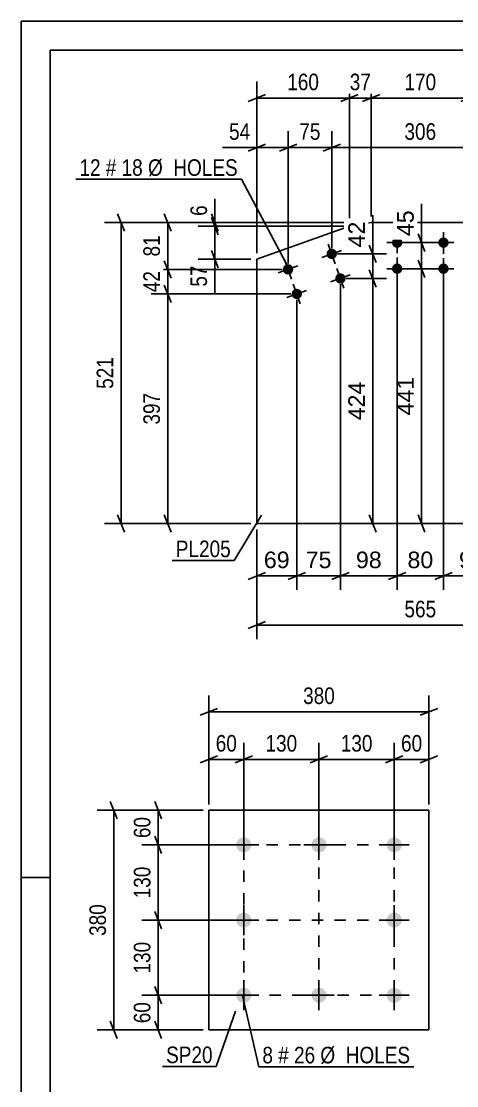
# Model space of a CAD drawing. Header units: millimetres. Extents: x 0 to 420, y 0 to 297.
# Drawn here: x 0 to 75.2, y 113 to 297 of the extents above; entities that cross this region are included whole.
import ezdxf

# ---------------------------------------------------------------- set-up
doc = ezdxf.new("R2010")
doc.units = ezdxf.units.MM
doc.linetypes.add('DXK_LINE_DOT2', pattern=[3.9198, 1.9599, -1.9599])
doc.styles.add('Arial', font='ARIAL.TTF', dxfattribs={"height": 0.2})
doc.styles.add('Arial Narrow', font='ARIALN.TTF', dxfattribs={"height": 0.2})

# ---------------------------------------------------------------- blocks, each defined once
blk = doc.blocks.new('Unknown-318887154-1115')
at = {"color": 5, "linetype": 'Continuous'}
for p, q in [((420, 297), (0, 297)), ((0, 297), (0, 0)), ((0, 292), (0, 297)), ((415, 292), (5, 292)), ((5, 292), (5, 5)), ((5, 149), (0, 149))]:
    blk.add_line(p, q, dxfattribs=at)
blk = doc.blocks.new('Part-318887154-2329 - 2313')
at = {"color": 2, "linetype": 'Continuous'}
for p, q in [((32.41, 160.62), (32.41, 122.62)), ((32.41, 160.62), (70.41, 160.62)), ((70.41, 160.62), (70.41, 122.62)), ((32.41, 122.62), (70.41, 122.62))]:
    blk.add_line(p, q, dxfattribs=at)
blk = doc.blocks.new('Bolt-318887154-2362 - 2313')
at = {"linetype": 'Continuous'}
for points in [[(38.41, 155.92, -1), (38.41, 153.32, -1)], [(51.41, 155.92, -1), (51.41, 153.32, -1)], [(64.41, 155.92, -1), (64.41, 153.32, -1)], [(38.41, 142.92, -1), (38.41, 140.32, -1)], [(64.41, 142.92, -1), (64.41, 140.32, -1)], [(38.41, 129.92, -1), (38.41, 127.32, -1)], [(51.41, 129.92, -1), (51.41, 127.32, -1)], [(64.41, 129.92, -1), (64.41, 127.32, -1)]]:
    blk.add_hatch(color=1, dxfattribs=at).paths.add_polyline_path(points)
at = {"color": 1, "linetype": 'Continuous'}
for p, q in [((38.41, 157.22), (38.41, 152.02)), ((51.41, 157.22), (51.41, 152.02)), ((64.41, 157.22), (64.41, 152.02)), ((35.81, 154.62), (41.01, 154.62)), ((48.81, 154.62), (54.01, 154.62)), ((61.81, 154.62), (67.01, 154.62)), ((38.41, 144.22), (38.41, 139.02)), ((64.41, 144.22), (64.41, 139.02)), ((35.81, 141.62), (41.01, 141.62)), ((61.81, 141.62), (67.01, 141.62)), ((38.41, 131.22), (38.41, 126.02)), ((51.41, 131.22), (51.41, 126.02)), ((64.41, 131.22), (64.41, 126.02)), ((35.81, 128.62), (41.01, 128.62)), ((48.81, 128.62), (54.01, 128.62)), ((61.81, 128.62), (67.01, 128.62))]:
    blk.add_line(p, q, dxfattribs=at)
blk = doc.blocks.new('Bolt-318887154-2851 - 2845')
at = {"linetype": 'Continuous'}
for points in [[(54.46, 257.09, -1), (52.76, 256.48, -1)], [(46.92, 254.41, -1), (45.22, 253.81, -1)], [(55.96, 252.84, -1), (54.27, 252.24, -1)], [(48.42, 250.17, -1), (46.73, 249.57, -1)]]:
    blk.add_hatch(color=1, dxfattribs=at).paths.add_polyline_path(points)
at = {"color": 1, "linetype": 'Continuous'}
for p, q in [((53.01, 258.48), (54.21, 255.09)), ((45.47, 255.81), (46.67, 252.41)), ((51.91, 256.18), (55.31, 257.39)), ((44.37, 253.51), (47.77, 254.71)), ((54.51, 254.24), (55.72, 250.85)), ((53.42, 251.94), (56.81, 253.15)), ((45.88, 249.27), (49.27, 250.47)), ((46.97, 251.57), (48.18, 248.17))]:
    blk.add_line(p, q, dxfattribs=at)
blk = doc.blocks.new('Bolt-318887154-2856 - 2845')
at = {"linetype": 'Continuous'}
for points in [[(65.81, 258.73, -1), (64.01, 258.73, -1)], [(73.81, 258.73, -1), (72.01, 258.73, -1)], [(65.81, 254.23, -1), (64.01, 254.23, -1)], [(73.81, 254.23, -1), (72.01, 254.23, -1)]]:
    blk.add_hatch(color=1, dxfattribs=at).paths.add_polyline_path(points)
at = {"color": 1, "linetype": 'Continuous'}
for p, q in [((64.91, 260.53), (64.91, 256.93)), ((72.91, 260.53), (72.91, 256.93)), ((63.11, 258.73), (66.71, 258.73)), ((71.11, 258.73), (74.71, 258.73)), ((64.91, 256.03), (64.91, 252.43)), ((72.91, 256.03), (72.91, 252.43)), ((63.11, 254.23), (66.71, 254.23)), ((71.11, 254.23), (74.71, 254.23))]:
    blk.add_line(p, q, dxfattribs=at)
blk = doc.blocks.new('Part-318887154-2876 - 2845')
at = {"color": 2, "linetype": 'Continuous'}
for p, q in [((56.68, 261.59), (40.66, 255.9)), ((60.41, 262.23), (56.68, 261.59)), ((77.41, 262.23), (60.41, 262.23)), ((81.15, 261.59), (77.41, 262.23)), ((97.17, 255.91), (81.15, 261.59)), ((40.66, 255.9), (40.66, 210.17)), ((97.17, 210.17), (97.17, 255.91)), ((40.66, 210.17), (97.17, 210.17))]:
    blk.add_line(p, q, dxfattribs=at)
blk = doc.blocks.new('Rectangle-318887154-2449 - 2313')
at = {"color": 1, "linetype": 'DXK_LINE_DOT2'}
blk.add_lwpolyline([(38.41, 154.62), (64.41, 154.62), (64.41, 128.62), (38.41, 128.62), (38.41, 154.62)], close=True, dxfattribs=at)
blk = doc.blocks.new('Rectangle-318887154-3198 - 2845')
at = {"color": 1, "linetype": 'DXK_LINE_DOT2'}
blk.add_lwpolyline([(64.91, 258.73), (72.91, 258.73), (72.91, 254.23), (64.91, 254.23), (64.91, 258.73)], close=True, dxfattribs=at)
blk = doc.blocks.new('Line-318887154-2435 - 2313')
at = {"color": 1, "linetype": 'DXK_LINE_DOT2'}
blk.add_line((51.41, 154.62), (51.41, 128.62), dxfattribs=at)
blk = doc.blocks.new('Line-318887154-2442 - 2313')
at = {"color": 1, "linetype": 'DXK_LINE_DOT2'}
blk.add_line((38.41, 141.62), (64.41, 141.62), dxfattribs=at)
blk = doc.blocks.new('StraightDimension-318887154-2389 - 2313')
at = {"color": 7, "linetype": 'Continuous'}
for p, q in [((32.41, 161.62), (32.41, 172.25)), ((38.41, 155.62), (38.41, 172.25)), ((30.91, 168.8), (33.91, 170)), ((32.41, 169.4), (38.41, 169.4)), ((39.91, 170), (36.91, 168.8))]:
    blk.add_line(p, q, dxfattribs=at)
at = {"color": 0}
blk.add_wipeout([(37.84, 170.15), (37.84, 174.35), (32.98, 174.35), (32.98, 170.15)], dxfattribs=at)
at = {"color": 3, "style": 'Arial Narrow'}
blk.add_text('60', height=2.863, dxfattribs=at).set_placement((33.58, 170.75))
blk = doc.blocks.new('StraightDimension-318887154-3812 - 2313')
at = {"color": 7, "linetype": 'Continuous'}
for p, q in [((24.24, 140.12), (23.04, 143.12)), ((37.41, 141.62), (20.79, 141.62)), ((23.64, 128.62), (23.64, 141.62)), ((23.04, 130.12), (24.24, 127.12)), ((37.41, 128.62), (20.79, 128.62))]:
    blk.add_line(p, q, dxfattribs=at)
at = {"color": 0}
blk.add_wipeout([(22.89, 138.46), (18.69, 138.46), (18.69, 131.78), (22.89, 131.78)], dxfattribs=at)
at = {"color": 3, "style": 'Arial Narrow'}
blk.add_text('130', height=2.863, rotation=90.0002, dxfattribs=at).set_placement((22.29, 132.38))
blk = doc.blocks.new('StraightDimension-318887154-2364 - 2313')
at = {"color": 7, "linetype": 'Continuous'}
for p, q in [((32.41, 161.62), (32.41, 180.47)), ((70.41, 161.62), (70.41, 180.47)), ((33.91, 178.22), (30.91, 177.02)), ((32.41, 177.62), (70.41, 177.62)), ((68.91, 177.02), (71.91, 178.22))]:
    blk.add_line(p, q, dxfattribs=at)
at = {"color": 0}
blk.add_wipeout([(54.75, 178.37), (54.75, 182.57), (48.07, 182.57), (48.07, 178.37)], dxfattribs=at)
at = {"color": 3, "style": 'Arial Narrow'}
blk.add_text('380', height=2.863, dxfattribs=at).set_placement((48.67, 178.97))
blk = doc.blocks.new('StraightDimension-318887154-2379 - 2313')
at = {"color": 7, "linetype": 'Continuous'}
for p, q in [((64.41, 155.62), (64.41, 172.25)), ((70.41, 161.62), (70.41, 172.25)), ((62.91, 168.8), (65.91, 170)), ((64.41, 169.4), (70.41, 169.4)), ((71.91, 170), (68.91, 168.8))]:
    blk.add_line(p, q, dxfattribs=at)
at = {"color": 0}
blk.add_wipeout([(69.84, 170.15), (69.84, 174.35), (64.98, 174.35), (64.98, 170.15)], dxfattribs=at)
at = {"color": 3, "style": 'Arial Narrow'}
blk.add_text('60', height=2.863, dxfattribs=at).set_placement((65.58, 170.75))
blk = doc.blocks.new('StraightDimension-318887154-2400 - 2313')
at = {"color": 7, "linetype": 'Continuous'}
for p, q in [((16.57, 159.12), (15.37, 162.12)), ((31.41, 160.62), (13.12, 160.62)), ((15.97, 122.62), (15.97, 160.62)), ((15.37, 124.12), (16.57, 121.12)), ((31.41, 122.62), (13.12, 122.62))]:
    blk.add_line(p, q, dxfattribs=at)
at = {"color": 0}
blk.add_wipeout([(15.22, 144.96), (11.02, 144.96), (11.02, 138.28), (15.22, 138.28)], dxfattribs=at)
at = {"color": 3, "style": 'Arial Narrow'}
blk.add_text('380', height=2.863, rotation=90.0002, dxfattribs=at).set_placement((14.62, 138.88))
blk = doc.blocks.new('StraightDimension-318887154-2415 - 2313')
at = {"color": 7, "linetype": 'Continuous'}
for p, q in [((23.04, 162.12), (24.24, 159.12)), ((31.41, 160.62), (20.79, 160.62)), ((23.64, 154.62), (23.64, 160.62)), ((37.41, 154.62), (20.79, 154.62)), ((24.24, 153.12), (23.04, 156.12))]:
    blk.add_line(p, q, dxfattribs=at)
at = {"color": 0}
blk.add_wipeout([(22.89, 160.05), (18.69, 160.05), (18.69, 155.19), (22.89, 155.19)], dxfattribs=at)
at = {"color": 3, "style": 'Arial Narrow'}
blk.add_text('60', height=2.863, rotation=90.0002, dxfattribs=at).set_placement((22.29, 155.79))
blk = doc.blocks.new('StraightDimension-318887154-2425 - 2313')
at = {"color": 7, "linetype": 'Continuous'}
for p, q in [((23.04, 130.12), (24.24, 127.12)), ((37.41, 128.62), (20.79, 128.62)), ((23.64, 122.62), (23.64, 128.62)), ((24.24, 121.12), (23.04, 124.12)), ((31.41, 122.62), (20.79, 122.62))]:
    blk.add_line(p, q, dxfattribs=at)
at = {"color": 0}
blk.add_wipeout([(22.89, 128.05), (18.69, 128.05), (18.69, 123.19), (22.89, 123.19)], dxfattribs=at)
at = {"color": 3, "style": 'Arial Narrow'}
blk.add_text('60', height=2.863, rotation=90.0002, dxfattribs=at).set_placement((22.29, 123.79))
blk = doc.blocks.new('StraightDimension-318887154-3790 - 2313')
at = {"color": 7, "linetype": 'Continuous'}
for p, q in [((38.41, 155.62), (38.41, 172.25)), ((51.41, 155.62), (51.41, 172.25)), ((39.91, 170), (36.91, 168.8)), ((38.41, 169.4), (51.41, 169.4)), ((49.91, 168.8), (52.91, 170))]:
    blk.add_line(p, q, dxfattribs=at)
at = {"color": 0}
blk.add_wipeout([(48.25, 170.15), (48.25, 174.35), (41.57, 174.35), (41.57, 170.15)], dxfattribs=at)
at = {"color": 3, "style": 'Arial Narrow'}
blk.add_text('130', height=2.863, dxfattribs=at).set_placement((42.17, 170.75))
blk = doc.blocks.new('StraightDimension-318887154-3792 - 2313')
at = {"color": 7, "linetype": 'Continuous'}
for p, q in [((51.41, 155.62), (51.41, 172.25)), ((64.41, 155.62), (64.41, 172.25)), ((52.91, 170), (49.91, 168.8)), ((51.41, 169.4), (64.41, 169.4)), ((62.91, 168.8), (65.91, 170))]:
    blk.add_line(p, q, dxfattribs=at)
at = {"color": 0}
blk.add_wipeout([(61.25, 170.15), (61.25, 174.35), (54.57, 174.35), (54.57, 170.15)], dxfattribs=at)
at = {"color": 3, "style": 'Arial Narrow'}
blk.add_text('130', height=2.863, dxfattribs=at).set_placement((55.17, 170.75))
blk = doc.blocks.new('StraightDimension-318887154-3814 - 2313')
at = {"color": 7, "linetype": 'Continuous'}
for p, q in [((37.41, 154.62), (20.79, 154.62)), ((24.24, 153.12), (23.04, 156.12)), ((23.64, 141.62), (23.64, 154.62)), ((23.04, 143.12), (24.24, 140.12)), ((37.41, 141.62), (20.79, 141.62))]:
    blk.add_line(p, q, dxfattribs=at)
at = {"color": 0}
blk.add_wipeout([(22.89, 151.46), (18.69, 151.46), (18.69, 144.78), (22.89, 144.78)], dxfattribs=at)
at = {"color": 3, "style": 'Arial Narrow'}
blk.add_text('130', height=2.863, rotation=90.0002, dxfattribs=at).set_placement((22.29, 145.38))
blk = doc.blocks.new('StraightDimension-318887154-3088 - 2845')
at = {"color": 7, "linetype": 'Continuous'}
for p, q in [((64.91, 253.23), (64.91, 198.71)), ((55.11, 251.54), (55.11, 198.71)), ((53.61, 200.51), (56.61, 201.71)), ((55.11, 201.11), (64.91, 201.11)), ((66.41, 201.71), (63.41, 200.51))]:
    blk.add_line(p, q, dxfattribs=at)
at = {"color": 0}
blk.add_wipeout([(62.84, 201.86), (62.84, 206.06), (57.19, 206.06), (57.19, 201.86)], dxfattribs=at)
at = {"color": 3, "style": 'Arial'}
blk.add_text('98', height=2.865, dxfattribs=at).set_placement((57.79, 202.46))
blk = doc.blocks.new('StraightDimension-318887154-3000 - 2845')
at = {"color": 7, "linetype": 'Continuous'}
for p, q in [((46.07, 255.11), (46.07, 278.01)), ((53.61, 257.79), (53.61, 278.01)), ((44.57, 274.56), (47.57, 275.76)), ((46.07, 275.16), (53.61, 275.16)), ((55.11, 275.76), (52.11, 274.56))]:
    blk.add_line(p, q, dxfattribs=at)
at = {"color": 0}
blk.add_wipeout([(52.27, 275.91), (52.27, 280.11), (47.41, 280.11), (47.41, 275.91)], dxfattribs=at)
at = {"color": 3, "style": 'Arial Narrow'}
blk.add_text('75', height=2.863, dxfattribs=at).set_placement((48.01, 276.51))
blk = doc.blocks.new('StraightDimension-318887154-2920 - 2845')
at = {"color": 7, "linetype": 'Continuous'}
for p, q in [((40.66, 256.9), (40.66, 286.58)), ((56.68, 262.59), (56.68, 286.58)), ((42.16, 284.33), (39.16, 283.13)), ((40.66, 283.73), (56.68, 283.73)), ((55.18, 283.13), (58.18, 284.33))]:
    blk.add_line(p, q, dxfattribs=at)
at = {"color": 0}
blk.add_wipeout([(52.01, 284.48), (52.01, 288.68), (45.33, 288.68), (45.33, 284.48)], dxfattribs=at)
at = {"color": 3, "style": 'Arial Narrow'}
blk.add_text('160', height=2.863, dxfattribs=at).set_placement((45.93, 285.08))
blk = doc.blocks.new('StraightDimension-318887154-3185 - 2845')
at = {"color": 7, "linetype": 'Continuous'}
for p, q in [((71.91, 254.23), (66.27, 254.23)), ((69.72, 252.73), (68.52, 255.73)), ((69.12, 210.17), (69.12, 254.23)), ((68.52, 211.67), (69.72, 208.67)), ((69.91, 210.17), (71.52, 210.17))]:
    blk.add_line(p, q, dxfattribs=at)
at = {"color": 0}
blk.add_wipeout([(68.37, 236.14), (64.17, 236.14), (64.17, 228.27), (68.37, 228.27)], dxfattribs=at)
at = {"color": 3, "style": 'Arial'}
blk.add_text('441', height=2.865, rotation=90.0002, dxfattribs=at).set_placement((67.77, 228.87))
blk = doc.blocks.new('StraightDimension-318887154-3175 - 2845')
at = {"color": 7, "linetype": 'Continuous'}
for p, q in [((68.52, 260.23), (69.72, 257.23)), ((71.91, 258.73), (66.27, 258.73)), ((69.12, 254.23), (69.12, 258.73)), ((71.91, 254.23), (66.27, 254.23)), ((69.72, 252.73), (68.52, 255.73))]:
    blk.add_line(p, q, dxfattribs=at)
at = {"color": 0}
blk.add_wipeout([(68.37, 264.91), (64.17, 264.91), (64.17, 259.26), (68.37, 259.26)], dxfattribs=at)
at = {"color": 7, "linetype": 'Continuous'}
blk.add_line((69.12, 258.73), (69.12, 265.43), dxfattribs=at)
blk.add_line((69.12, 258.73), (69.12, 265.43), dxfattribs=at)
at = {"color": 3, "style": 'Arial'}
blk.add_text('45', height=2.865, rotation=90.0002, dxfattribs=at).set_placement((67.77, 259.86))
blk = doc.blocks.new('StraightDimension-318887154-2953 - 2845')
at = {"color": 7, "linetype": 'Continuous'}
for p, q in [((55.68, 261.59), (30.57, 261.59)), ((32.82, 263.09), (34.02, 260.09)), ((33.42, 255.9), (33.42, 261.59)), ((39.66, 255.9), (30.57, 255.9)), ((34.02, 254.4), (32.82, 257.4))]:
    blk.add_line(p, q, dxfattribs=at)
at = {"color": 0}
blk.add_wipeout([(32.67, 255.38), (28.47, 255.38), (28.47, 250.52), (32.67, 250.52)], dxfattribs=at)
at = {"color": 7, "linetype": 'Continuous'}
blk.add_line((33.42, 255.9), (33.42, 250), dxfattribs=at)
blk.add_line((33.42, 255.9), (33.42, 250), dxfattribs=at)
at = {"color": 3, "style": 'Arial Narrow'}
blk.add_text('57', height=2.863, rotation=90.0002, dxfattribs=at).set_placement((32.07, 251.12))
blk = doc.blocks.new('StraightDimension-318887154-2899 - 2845')
at = {"color": 7, "linetype": 'Continuous'}
for p, q in [((60.41, 263.23), (60.41, 286.58)), ((77.41, 263.23), (77.41, 286.58)), ((61.91, 284.33), (58.91, 283.13)), ((60.41, 283.73), (77.41, 283.73)), ((75.91, 283.13), (78.91, 284.33))]:
    blk.add_line(p, q, dxfattribs=at)
at = {"color": 0}
blk.add_wipeout([(72.26, 284.48), (72.26, 288.68), (65.57, 288.68), (65.57, 284.48)], dxfattribs=at)
at = {"color": 3, "style": 'Arial Narrow'}
blk.add_text('170', height=2.863, dxfattribs=at).set_placement((66.17, 285.08))
blk = doc.blocks.new('StraightDimension-318887154-2910 - 2845')
at = {"color": 7, "linetype": 'Continuous'}
for p, q in [((56.68, 262.59), (56.68, 286.58)), ((60.41, 263.23), (60.41, 286.58)), ((55.18, 283.13), (58.18, 284.33)), ((56.68, 283.73), (60.41, 283.73)), ((61.91, 284.33), (58.91, 283.13))]:
    blk.add_line(p, q, dxfattribs=at)
at = {"color": 0}
blk.add_wipeout([(60.98, 284.48), (60.98, 288.68), (56.12, 288.68), (56.12, 284.48)], dxfattribs=at)
at = {"color": 3, "style": 'Arial Narrow'}
blk.add_text('37', height=2.863, dxfattribs=at).set_placement((56.72, 285.08))
blk = doc.blocks.new('StraightDimension-318887154-2931 - 2845')
at = {"color": 7, "linetype": 'Continuous'}
for p, q in [((40.66, 209.17), (40.66, 190.21)), ((97.17, 209.17), (97.17, 190.21)), ((42.16, 193.21), (39.16, 192.01)), ((40.66, 192.61), (97.17, 192.61)), ((95.67, 192.01), (98.67, 193.21))]:
    blk.add_line(p, q, dxfattribs=at)
at = {"color": 0}
blk.add_wipeout([(72.26, 193.36), (72.26, 197.56), (65.57, 197.56), (65.57, 193.36)], dxfattribs=at)
at = {"color": 3, "style": 'Arial Narrow'}
blk.add_text('565', height=2.863, dxfattribs=at).set_placement((66.17, 193.96))
blk = doc.blocks.new('StraightDimension-318887154-2961 - 2845')
at = {"color": 7, "linetype": 'Continuous'}
for p, q in [((32.82, 263.73), (34.02, 260.73)), ((59.41, 262.23), (30.57, 262.23)), ((55.68, 261.59), (30.57, 261.59)), ((34.02, 260.09), (32.82, 263.09)), ((33.42, 261.59), (33.42, 262.23))]:
    blk.add_line(p, q, dxfattribs=at)
at = {"color": 0}
blk.add_wipeout([(32.67, 265.79), (28.47, 265.79), (28.47, 262.76), (32.67, 262.76)], dxfattribs=at)
at = {"color": 7, "linetype": 'Continuous'}
blk.add_line((33.42, 262.23), (33.42, 266.31), dxfattribs=at)
blk.add_line((33.42, 262.23), (33.42, 266.31), dxfattribs=at)
at = {"color": 3, "style": 'Arial Narrow'}
blk.add_text('6', height=2.86, rotation=90.0002, dxfattribs=at).set_placement((32.07, 263.36))
blk = doc.blocks.new('StraightDimension-318887154-3161 - 2845')
at = {"color": 7, "linetype": 'Continuous'}
for p, q in [((81.22, 251.05), (80.02, 254.05)), ((81.72, 252.55), (77.77, 252.55)), ((80.62, 210.17), (80.62, 252.55)), ((80.02, 211.67), (81.22, 208.67)), ((69.91, 210.17), (83.02, 210.17))]:
    blk.add_line(p, q, dxfattribs=at)
at = {"color": 0}
blk.add_wipeout([(79.87, 235.29), (75.67, 235.29), (75.67, 227.42), (79.87, 227.42)], dxfattribs=at)
at = {"color": 3, "style": 'Arial'}
blk.add_text('424', height=2.865, rotation=90.0002, dxfattribs=at).set_placement((79.27, 228.02))
blk = doc.blocks.new('StraightDimension-318887154-2990 - 2845')
at = {"color": 7, "linetype": 'Continuous'}
for p, q in [((53.61, 257.79), (53.61, 278.01)), ((84.22, 257.79), (84.22, 278.01)), ((55.11, 275.76), (52.11, 274.56)), ((53.61, 275.16), (84.22, 275.16)), ((82.72, 274.56), (85.72, 275.76))]:
    blk.add_line(p, q, dxfattribs=at)
at = {"color": 0}
blk.add_wipeout([(72.26, 275.91), (72.26, 280.11), (65.57, 280.11), (65.57, 275.91)], dxfattribs=at)
at = {"color": 3, "style": 'Arial Narrow'}
blk.add_text('306', height=2.863, dxfattribs=at).set_placement((66.17, 276.51))
blk = doc.blocks.new('StraightDimension-318887154-3010 - 2845')
at = {"color": 7, "linetype": 'Continuous'}
for p, q in [((40.66, 256.9), (40.66, 278.01)), ((46.07, 255.11), (46.07, 278.01)), ((39.16, 274.56), (42.16, 275.76)), ((40.66, 275.16), (46.07, 275.16)), ((47.57, 275.76), (44.57, 274.56))]:
    blk.add_line(p, q, dxfattribs=at)
at = {"color": 0}
blk.add_wipeout([(40.13, 275.91), (40.13, 280.11), (35.28, 280.11), (35.28, 275.91)], dxfattribs=at)
at = {"color": 7, "linetype": 'Continuous'}
blk.add_line((40.66, 275.16), (34.75, 275.16), dxfattribs=at)
blk.add_line((40.66, 275.16), (34.75, 275.16), dxfattribs=at)
at = {"color": 3, "style": 'Arial Narrow'}
blk.add_text('54', height=2.863, dxfattribs=at).set_placement((35.88, 276.51))
blk = doc.blocks.new('StraightDimension-318887154-3104 - 2845')
at = {"color": 7, "linetype": 'Continuous'}
for p, q in [((47.57, 248.87), (47.57, 198.71)), ((40.66, 209.17), (40.66, 198.71)), ((39.16, 200.51), (42.16, 201.71)), ((40.66, 201.11), (47.57, 201.11)), ((49.07, 201.71), (46.07, 200.51))]:
    blk.add_line(p, q, dxfattribs=at)
at = {"color": 0}
blk.add_wipeout([(46.94, 201.86), (46.94, 206.06), (41.29, 206.06), (41.29, 201.86)], dxfattribs=at)
at = {"color": 3, "style": 'Arial'}
blk.add_text('69', height=2.865, dxfattribs=at).set_placement((41.89, 202.46))
blk = doc.blocks.new('StraightDimension-318887154-3021 - 2845')
at = {"color": 7, "linetype": 'Continuous'}
for p, q in [((24.69, 263.73), (25.89, 260.73)), ((59.41, 262.23), (22.44, 262.23)), ((25.29, 254.11), (25.29, 262.23)), ((45.07, 254.11), (22.44, 254.11)), ((25.89, 252.61), (24.69, 255.61))]:
    blk.add_line(p, q, dxfattribs=at)
at = {"color": 0}
blk.add_wipeout([(24.54, 260.6), (20.34, 260.6), (20.34, 255.74), (24.54, 255.74)], dxfattribs=at)
at = {"color": 3, "style": 'Arial Narrow'}
blk.add_text('81', height=2.863, rotation=90.0002, dxfattribs=at).set_placement((23.94, 256.34))
blk = doc.blocks.new('StraightDimension-318887154-3029 - 2845')
at = {"color": 7, "linetype": 'Continuous'}
for p, q in [((45.07, 254.11), (22.44, 254.11)), ((24.69, 255.61), (25.89, 252.61)), ((25.29, 249.87), (25.29, 254.11)), ((25.89, 248.37), (24.69, 251.37)), ((46.57, 249.87), (22.44, 249.87))]:
    blk.add_line(p, q, dxfattribs=at)
at = {"color": 0}
blk.add_wipeout([(24.54, 254.42), (20.34, 254.42), (20.34, 249.56), (24.54, 249.56)], dxfattribs=at)
at = {"color": 3, "style": 'Arial Narrow'}
blk.add_text('42', height=2.863, rotation=90.0002, dxfattribs=at).set_placement((23.94, 250.16))
blk = doc.blocks.new('StraightDimension-318887154-3037 - 2845')
at = {"color": 7, "linetype": 'Continuous'}
for p, q in [((25.89, 248.37), (24.69, 251.37)), ((46.57, 249.87), (22.44, 249.87)), ((25.29, 210.17), (25.29, 249.87)), ((24.69, 211.67), (25.89, 208.67)), ((39.66, 210.17), (22.44, 210.17))]:
    blk.add_line(p, q, dxfattribs=at)
at = {"color": 0}
blk.add_wipeout([(24.54, 233.36), (20.34, 233.36), (20.34, 226.68), (24.54, 226.68)], dxfattribs=at)
at = {"color": 3, "style": 'Arial Narrow'}
blk.add_text('397', height=2.863, rotation=90.0002, dxfattribs=at).set_placement((23.94, 227.28))
blk = doc.blocks.new('StraightDimension-318887154-3067 - 2845')
at = {"color": 7, "linetype": 'Continuous'}
for p, q in [((17.83, 260.73), (16.63, 263.73)), ((59.41, 262.23), (14.38, 262.23)), ((17.23, 210.17), (17.23, 262.23)), ((16.63, 211.67), (17.83, 208.67)), ((39.66, 210.17), (14.38, 210.17))]:
    blk.add_line(p, q, dxfattribs=at)
at = {"color": 0}
blk.add_wipeout([(16.48, 239.54), (12.28, 239.54), (12.28, 232.86), (16.48, 232.86)], dxfattribs=at)
at = {"color": 3, "style": 'Arial Narrow'}
blk.add_text('521', height=2.863, rotation=90.0002, dxfattribs=at).set_placement((15.88, 233.46))
blk = doc.blocks.new('StraightDimension-318887154-3096 - 2845')
at = {"color": 7, "linetype": 'Continuous'}
for p, q in [((55.11, 251.54), (55.11, 198.71)), ((47.57, 248.87), (47.57, 198.71)), ((46.07, 200.51), (49.07, 201.71)), ((47.57, 201.11), (55.11, 201.11)), ((56.61, 201.71), (53.61, 200.51))]:
    blk.add_line(p, q, dxfattribs=at)
at = {"color": 0}
blk.add_wipeout([(54.17, 201.86), (54.17, 206.06), (48.52, 206.06), (48.52, 201.86)], dxfattribs=at)
at = {"color": 3, "style": 'Arial'}
blk.add_text('75', height=2.865, dxfattribs=at).set_placement((49.12, 202.46))
blk = doc.blocks.new('StraightDimension-318887154-3110 - 2845')
at = {"color": 7, "linetype": 'Continuous'}
for p, q in [((72.91, 253.23), (72.91, 198.71)), ((82.72, 251.55), (82.72, 198.71)), ((71.41, 200.51), (74.41, 201.71)), ((72.91, 201.11), (82.72, 201.11)), ((84.22, 201.71), (81.22, 200.51))]:
    blk.add_line(p, q, dxfattribs=at)
at = {"color": 0}
blk.add_wipeout([(80.64, 201.86), (80.64, 206.06), (74.99, 206.06), (74.99, 201.86)], dxfattribs=at)
at = {"color": 3, "style": 'Arial'}
blk.add_text('98', height=2.865, dxfattribs=at).set_placement((75.59, 202.46))
blk = doc.blocks.new('StraightDimension-318887154-3118 - 2845')
at = {"color": 7, "linetype": 'Continuous'}
for p, q in [((64.91, 253.23), (64.91, 198.71)), ((72.91, 253.23), (72.91, 198.71)), ((63.41, 200.51), (66.41, 201.71)), ((64.91, 201.11), (72.91, 201.11)), ((74.41, 201.71), (71.41, 200.51))]:
    blk.add_line(p, q, dxfattribs=at)
at = {"color": 0}
blk.add_wipeout([(71.74, 201.86), (71.74, 206.06), (66.09, 206.06), (66.09, 201.86)], dxfattribs=at)
at = {"color": 3, "style": 'Arial'}
blk.add_text('80', height=2.865, dxfattribs=at).set_placement((66.69, 202.46))
blk = doc.blocks.new('StraightDimension-318887154-3127 - 2845')
at = {"color": 7, "linetype": 'Continuous'}
for p, q in [((60.09, 258.29), (61.29, 255.29)), ((54.61, 256.79), (63.09, 256.79)), ((60.69, 252.54), (60.69, 256.79)), ((61.29, 251.04), (60.09, 254.04)), ((56.11, 252.54), (63.09, 252.54))]:
    blk.add_line(p, q, dxfattribs=at)
at = {"color": 0}
blk.add_wipeout([(59.94, 262.96), (55.74, 262.96), (55.74, 257.31), (59.94, 257.31)], dxfattribs=at)
at = {"color": 7, "linetype": 'Continuous'}
blk.add_line((60.69, 256.79), (60.69, 263.48), dxfattribs=at)
blk.add_line((60.69, 256.79), (60.69, 263.48), dxfattribs=at)
at = {"color": 3, "style": 'Arial'}
blk.add_text('42', height=2.865, rotation=90.0002, dxfattribs=at).set_placement((59.34, 257.91))
blk = doc.blocks.new('StraightDimension-318887154-3137 - 2845')
at = {"color": 7, "linetype": 'Continuous'}
for p, q in [((61.29, 251.04), (60.09, 254.04)), ((56.11, 252.54), (63.09, 252.54)), ((60.69, 210.17), (60.69, 252.54)), ((60.09, 211.67), (61.29, 208.67)), ((67.91, 210.17), (57.84, 210.17))]:
    blk.add_line(p, q, dxfattribs=at)
at = {"color": 0}
blk.add_wipeout([(59.94, 235.29), (55.74, 235.29), (55.74, 227.42), (59.94, 227.42)], dxfattribs=at)
at = {"color": 3, "style": 'Arial'}
blk.add_text('424', height=2.865, rotation=90.0002, dxfattribs=at).set_placement((59.34, 228.02))
blk = doc.blocks.new('Mark-318887154-2358 - 2313')
at = {"color": 0}
blk.add_wipeout([(43.47, 116.85), (43.47, 119.85), (41.64, 119.85), (41.64, 116.85)], dxfattribs=at)
blk.add_wipeout([(43.47, 116.85), (43.47, 119.85), (41.64, 119.85), (41.64, 116.85)], dxfattribs=at)
at = {"color": 7, "linetype": 'Continuous'}
blk.add_line((38.21, 128.56), (41.04, 116.25), dxfattribs=at)
at = {"color": 3, "style": 'Arial Narrow'}
blk.add_text('8', height=2.86, dxfattribs=at).set_placement((41.64, 116.85))
at = {"color": 0}
blk.add_wipeout([(46.2, 116.85), (46.2, 119.85), (44.37, 119.85), (44.37, 116.85)], dxfattribs=at)
blk.add_wipeout([(46.2, 116.85), (46.2, 119.85), (44.37, 119.85), (44.37, 116.85)], dxfattribs=at)
blk.add_wipeout([(50.75, 116.85), (50.75, 119.85), (47.1, 119.85), (47.1, 116.85)], dxfattribs=at)
blk.add_wipeout([(50.75, 116.85), (50.75, 119.85), (47.1, 119.85), (47.1, 116.85)], dxfattribs=at)
at = {"color": 3, "style": 'Arial Narrow'}
for s, height, p in [('#', 2.86, (44.37, 116.85)), ('26', 2.863, (47.1, 116.85))]:
    blk.add_text(s, height=height, dxfattribs=at).set_placement(p)
at = {"color": 0}
blk.add_wipeout([(67.18, 116.85), (67.18, 119.85), (51.65, 119.85), (51.65, 116.85)], dxfattribs=at)
blk.add_wipeout([(67.18, 116.85), (67.18, 119.85), (51.65, 119.85), (51.65, 116.85)], dxfattribs=at)
at = {"color": 7, "linetype": 'Continuous'}
blk.add_line((41.04, 116.25), (67.78, 116.25), dxfattribs=at)
at = {"color": 3, "style": 'Arial Narrow'}
blk.add_text('Ø  HOLES', height=2.863, dxfattribs=at).set_placement((51.65, 116.85))
blk = doc.blocks.new('Mark-318887154-2325 - 2313')
at = {"color": 0}
blk.add_wipeout([(33.05, 116.89), (33.05, 119.89), (25.01, 119.89), (25.01, 116.89)], dxfattribs=at)
blk.add_wipeout([(33.05, 116.89), (33.05, 119.89), (25.01, 119.89), (25.01, 116.89)], dxfattribs=at)
at = {"color": 30, "linetype": 'Continuous'}
for p in [(37.02, 125.89), (24.41, 116.29)]:
    blk.add_line(p, (33.65, 116.29), dxfattribs=at)
at = {"color": 3, "style": 'Arial Narrow'}
blk.add_text('SP20', height=2.863, dxfattribs=at).set_placement((25.01, 116.89))
blk = doc.blocks.new('Mark-318887154-2872 - 2845')
at = {"color": 0}
blk.add_wipeout([(36.18, 204.36), (36.18, 207.36), (26.68, 207.36), (26.68, 204.36)], dxfattribs=at)
blk.add_wipeout([(36.18, 204.36), (36.18, 207.36), (26.68, 207.36), (26.68, 204.36)], dxfattribs=at)
at = {"color": 30, "linetype": 'Continuous'}
for p in [(41.47, 211.64), (26.08, 203.76)]:
    blk.add_line(p, (36.78, 203.76), dxfattribs=at)
at = {"color": 3, "style": 'Arial Narrow'}
blk.add_text('PL205', height=2.863, dxfattribs=at).set_placement((26.68, 204.36))
blk = doc.blocks.new('MarkSet-318887154-3236 - 2845')
at = {"color": 0}
blk.add_wipeout([(13.69, 270.28), (13.69, 273.28), (10.04, 273.28), (10.04, 270.28)], dxfattribs=at)
blk.add_wipeout([(13.69, 270.28), (13.69, 273.28), (10.04, 273.28), (10.04, 270.28)], dxfattribs=at)
at = {"color": 3, "style": 'Arial Narrow'}
blk.add_text('12', height=2.863, dxfattribs=at).set_placement((10.04, 270.28))
at = {"color": 0}
blk.add_wipeout([(16.42, 270.28), (16.42, 273.28), (14.59, 273.28), (14.59, 270.28)], dxfattribs=at)
blk.add_wipeout([(16.42, 270.28), (16.42, 273.28), (14.59, 273.28), (14.59, 270.28)], dxfattribs=at)
blk.add_wipeout([(20.98, 270.28), (20.98, 273.28), (17.32, 273.28), (17.32, 270.28)], dxfattribs=at)
blk.add_wipeout([(20.98, 270.28), (20.98, 273.28), (17.32, 273.28), (17.32, 270.28)], dxfattribs=at)
at = {"color": 3, "style": 'Arial Narrow'}
for s, height, p in [('#', 2.86, (14.59, 270.28)), ('18', 2.863, (17.32, 270.28))]:
    blk.add_text(s, height=height, dxfattribs=at).set_placement(p)
at = {"color": 0}
blk.add_wipeout([(37.41, 270.28), (37.41, 273.28), (21.88, 273.28), (21.88, 270.28)], dxfattribs=at)
blk.add_wipeout([(37.41, 270.28), (37.41, 273.28), (21.88, 273.28), (21.88, 270.28)], dxfattribs=at)
at = {"color": 7, "linetype": 'Continuous'}
for p in [(9.44, 269.68), (46.64, 253.39)]:
    blk.add_line(p, (38.01, 269.68), dxfattribs=at)
at = {"color": 3, "style": 'Arial Narrow'}
blk.add_text('Ø  HOLES', height=2.863, dxfattribs=at).set_placement((21.88, 270.28))

msp = doc.modelspace()

# ---------------------------------------------------------------- block references
for name in ['Unknown-318887154-1115', 'Part-318887154-2876 - 2845', 'Bolt-318887154-2856 - 2845', 'Bolt-318887154-2851 - 2845', 'Rectangle-318887154-3198 - 2845', 'Part-318887154-2329 - 2313', 'Bolt-318887154-2362 - 2313', 'Rectangle-318887154-2449 - 2313', 'Line-318887154-2435 - 2313', 'Line-318887154-2442 - 2313']:
    msp.add_blockref(name, (0, 0))

# ---------------------------------------------------------------- next in the draw order: block references
for name in ['StraightDimension-318887154-3000 - 2845', 'StraightDimension-318887154-3088 - 2845', 'StraightDimension-318887154-2389 - 2313', 'StraightDimension-318887154-3812 - 2313']:
    msp.add_blockref(name, (0, 0))

# ---------------------------------------------------------------- next in the draw order: block references
for name in ['StraightDimension-318887154-2920 - 2845', 'StraightDimension-318887154-3185 - 2845', 'StraightDimension-318887154-2364 - 2313']:
    msp.add_blockref(name, (0, 0))

# ---------------------------------------------------------------- next in the draw order: block references
for name in ['StraightDimension-318887154-3175 - 2845', 'StraightDimension-318887154-2953 - 2845', 'StraightDimension-318887154-2931 - 2845', 'StraightDimension-318887154-2379 - 2313', 'StraightDimension-318887154-2400 - 2313']:
    msp.add_blockref(name, (0, 0))

# ---------------------------------------------------------------- next in the draw order: block references
for name in ['StraightDimension-318887154-2899 - 2845', 'StraightDimension-318887154-3161 - 2845', 'StraightDimension-318887154-3104 - 2845', 'StraightDimension-318887154-2415 - 2313', 'StraightDimension-318887154-2425 - 2313']:
    msp.add_blockref(name, (0, 0))

# ---------------------------------------------------------------- next in the draw order: block references
for name in ['StraightDimension-318887154-2910 - 2845', 'StraightDimension-318887154-3110 - 2845', 'StraightDimension-318887154-3790 - 2313', 'Mark-318887154-2358 - 2313', 'Mark-318887154-2325 - 2313']:
    msp.add_blockref(name, (0, 0))

# ---------------------------------------------------------------- next in the draw order: block references
for name in ['StraightDimension-318887154-2961 - 2845', 'StraightDimension-318887154-3118 - 2845', 'StraightDimension-318887154-3792 - 2313', 'StraightDimension-318887154-3814 - 2313']:
    msp.add_blockref(name, (0, 0))

# ---------------------------------------------------------------- next in the draw order: block references
for name in ['StraightDimension-318887154-3010 - 2845', 'StraightDimension-318887154-2990 - 2845']:
    msp.add_blockref(name, (0, 0))

# ---------------------------------------------------------------- next in the draw order: block references
msp.add_blockref('StraightDimension-318887154-3021 - 2845', (0, 0))

# ---------------------------------------------------------------- next in the draw order: block references
msp.add_blockref('StraightDimension-318887154-3029 - 2845', (0, 0))

# ---------------------------------------------------------------- next in the draw order: block references
msp.add_blockref('StraightDimension-318887154-3037 - 2845', (0, 0))

# ---------------------------------------------------------------- next in the draw order: block references
msp.add_blockref('StraightDimension-318887154-3067 - 2845', (0, 0))

# ---------------------------------------------------------------- next in the draw order: block references
for name in ['MarkSet-318887154-3236 - 2845', 'StraightDimension-318887154-3096 - 2845', 'Mark-318887154-2872 - 2845']:
    msp.add_blockref(name, (0, 0))

# ---------------------------------------------------------------- next in the draw order: block references
msp.add_blockref('StraightDimension-318887154-3127 - 2845', (0, 0))

# ---------------------------------------------------------------- next in the draw order: block references
msp.add_blockref('StraightDimension-318887154-3137 - 2845', (0, 0))

doc.saveas('drawing.dxf')
